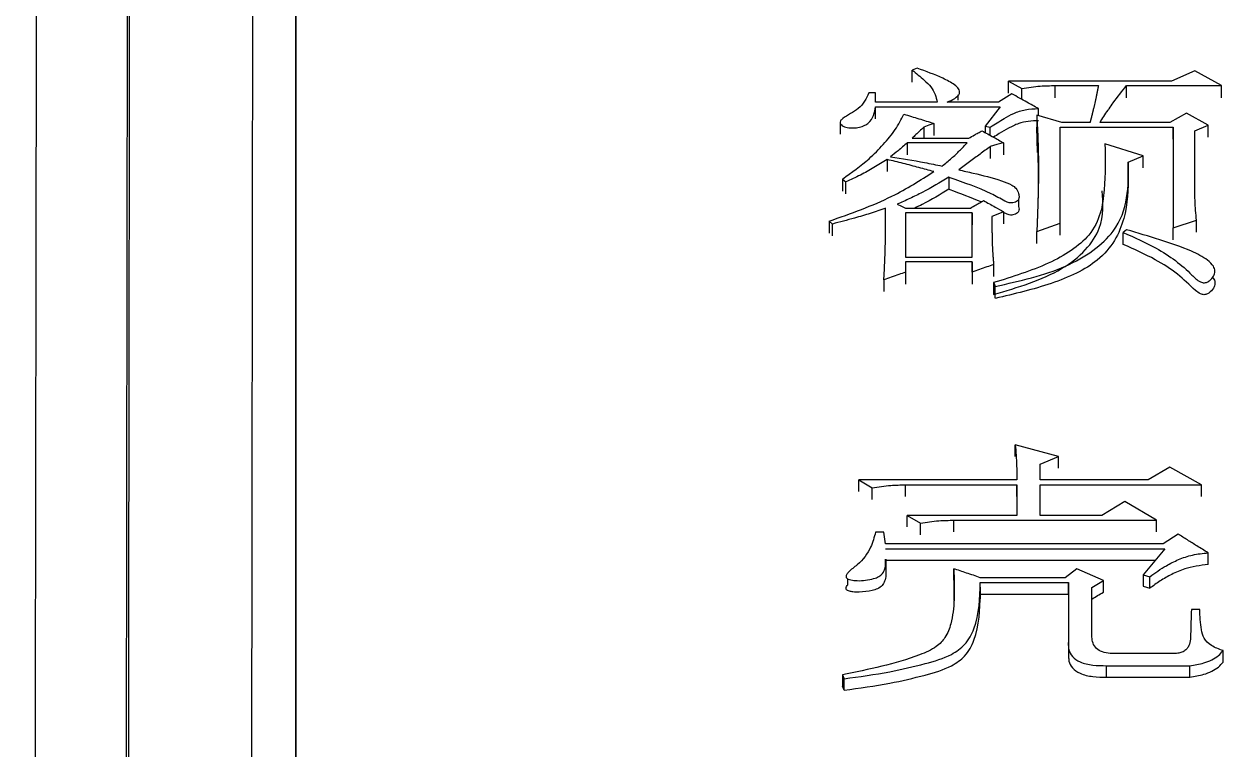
# Model space of a CAD drawing. Header units: millimetres. Extents: x 2016 to 4452, y 736 to 2459.
# Drawn here: x 2581.51 to 2589.31, y 2282.88 to 2287.59 of the extents above; entities that cross this region are included whole.
import ezdxf

# ---------------------------------------------------------------- set-up
doc = ezdxf.new("R2010")
doc.units = ezdxf.units.MM

msp = doc.modelspace()

# ---------------------------------------------------------------- linework, layer by layer
at = {"color": 7, "linetype": 'Continuous', "lineweight": 25}
for p, q in [((2587.3178, 2287.3046), (2587.2854, 2287.2927)), ((2587.2854, 2287.2139), (2587.2854, 2287.2927)), ((2589.1243, 2287.2868), (2588.9729, 2287.2212)), ((2589.2974, 2287.1914), (2589.1243, 2287.2868)), ((2587.9128, 2287.2212), (2587.9993, 2287.1734)), ((2588.9729, 2287.2212), (2587.9128, 2287.2212)), ((2587.9128, 2287.1424), (2587.9128, 2287.2212)), ((2588.2156, 2287.1914), (2588.4969, 2287.1914)), ((2588.2157, 2287.1126), (2588.2156, 2287.1914)), ((2588.6808, 2287.1914), (2589.2974, 2287.1914)), ((2589.2974, 2287.1126), (2589.2974, 2287.1914)), ((2587.0474, 2287.1436), (2587.0041, 2287.1436)), ((2587.0474, 2287.0837), (2587.0474, 2287.1436)), ((2587.5838, 2287.174), (2587.5838, 2287.1759)), ((2587.5838, 2287.0967), (2587.5838, 2287.1316)), ((2587.9344, 2287.1376), (2587.8479, 2287.0837)), ((2587.9993, 2287.1017), (2587.9993, 2287.1734)), ((2587.4476, 2287.0837), (2587.0474, 2287.0837)), ((2587.0474, 2286.9752), (2587.0474, 2287.0538)), ((2587.8479, 2287.0837), (2587.5125, 2287.0837)), ((2587.8587, 2287.0538), (2587.7613, 2286.9277)), ((2588.1075, 2286.9966), (2588.1075, 2287.0418)), ((2586.8164, 2286.9539), (2586.8164, 2286.8749)), ((2588.0967, 2286.9998), (2588.0967, 2286.9208)), ((2588.2589, 2286.9517), (2588.0967, 2286.9998)), ((2588.4428, 2286.9517), (2588.2589, 2286.9517)), ((2588.9621, 2286.9517), (2588.5077, 2286.9517)), ((2589.0702, 2287.0118), (2588.9621, 2286.9517)), ((2589.2108, 2286.9337), (2589.0702, 2287.0118)), ((2587.3611, 2286.9217), (2587.3611, 2286.8494)), ((2587.426, 2286.9457), (2587.426, 2286.8673)), ((2587.7613, 2286.9277), (2587.7613, 2286.8856)), ((2587.7613, 2286.9277), (2587.7938, 2286.9217)), ((2588.102, 2286.7559), (2588.0967, 2286.9208)), ((2588.2481, 2286.9217), (2588.9837, 2286.9217)), ((2588.2481, 2286.2969), (2588.2481, 2286.9217)), ((2588.9837, 2286.9217), (2588.9837, 2286.2663)), ((2588.9837, 2286.8432), (2588.9837, 2286.9217)), ((2589.1243, 2286.8976), (2589.2108, 2286.9337)), ((2589.1243, 2286.5286), (2589.1243, 2286.8976)), ((2589.2108, 2286.8552), (2589.2108, 2286.9337)), ((2587.6423, 2286.8193), (2587.2529, 2286.8193)), ((2587.2529, 2286.8193), (2587.2529, 2286.741)), ((2587.2854, 2286.8494), (2587.6532, 2286.8494)), ((2587.7938, 2286.7951), (2587.7938, 2286.7169)), ((2587.8803, 2286.8193), (2587.8803, 2286.741)), ((2588.789, 2286.7347), (2588.5402, 2286.8132)), ((2588.6916, 2286.6924), (2588.789, 2286.7347)), ((2588.789, 2286.6565), (2588.789, 2286.7347)), ((2587.1231, 2286.7105), (2587.1231, 2286.6324)), ((2588.6916, 2286.6924), (2588.6916, 2286.6142)), ((2586.831, 2286.5833), (2586.8527, 2286.5651)), ((2586.8527, 2286.4871), (2586.8527, 2286.5651)), ((2587.9786, 2286.4061), (2587.9786, 2286.454)), ((2587.2421, 2286.3946), (2587.664, 2286.3946)), ((2587.2421, 2286.3641), (2587.2421, 2286.0761)), ((2587.6748, 2286.3641), (2587.2421, 2286.3641)), ((2587.6748, 2286.0761), (2587.6748, 2286.3641)), ((2587.6748, 2286.3641), (2587.6748, 2286.2863)), ((2587.8803, 2286.3702), (2587.8803, 2286.2924)), ((2586.7445, 2286.3092), (2586.7661, 2286.2908)), ((2586.7445, 2286.3092), (2586.7445, 2286.2311)), ((2586.7661, 2286.2131), (2586.7661, 2286.2908)), ((2587.1123, 2286.3033), (2587.1123, 2286.3164)), ((2587.6748, 2286.0761), (2587.6748, 2286.2859)), ((2588.0967, 2286.2418), (2588.2481, 2286.2969)), ((2588.2481, 2286.2192), (2588.2481, 2286.2969)), ((2588.9837, 2286.2663), (2589.1351, 2286.3152)), ((2588.9837, 2286.1886), (2588.9837, 2286.2663)), ((2589.1351, 2286.2375), (2589.1351, 2286.3152)), ((2588.0967, 2286.1642), (2588.0967, 2286.2418)), ((2588.6591, 2286.1576), (2588.6591, 2286.2356)), ((2587.2421, 2286.0761), (2587.6748, 2286.0761)), ((2587.6748, 2286.0453), (2587.2421, 2286.0453)), ((2587.2421, 2286.0453), (2587.2421, 2285.9776)), ((2587.6748, 2285.9776), (2587.6748, 2286.0453)), ((2587.6748, 2286.0453), (2587.6748, 2285.9679)), ((2587.8154, 2286.0269), (2587.8154, 2285.9495)), ((2589.2411, 2286.0202), (2589.2411, 2286.0224)), ((2587.2421, 2285.9776), (2587.2421, 2285.9002)), ((2587.6748, 2285.9776), (2587.6748, 2285.9002)), ((2587.1015, 2285.9282), (2587.1015, 2285.8509)), ((2587.8262, 2285.8077), (2587.8262, 2285.885)), ((2588.2373, 2284.7784), (2587.9561, 2284.8546)), ((2587.9561, 2284.7785), (2587.9561, 2284.8546)), ((2588.1183, 2284.7276), (2588.2373, 2284.7784)), ((2588.2373, 2284.7024), (2588.2373, 2284.7784)), ((2588.1183, 2284.6258), (2588.1183, 2284.7276)), ((2588.9621, 2284.7085), (2588.8214, 2284.6258)), ((2589.1676, 2284.5939), (2588.9621, 2284.7085)), ((2586.9392, 2284.6258), (2587.0258, 2284.5748)), ((2587.9669, 2284.6258), (2586.9392, 2284.6258)), ((2588.8214, 2284.6258), (2588.1183, 2284.6258)), ((2587.0258, 2284.499), (2587.0258, 2284.5748)), ((2587.2421, 2284.5939), (2587.9669, 2284.5939)), ((2587.2421, 2284.518), (2587.2421, 2284.5939)), ((2587.9669, 2284.5939), (2587.9669, 2284.3957)), ((2587.9669, 2284.5181), (2587.9669, 2284.5939)), ((2588.1183, 2284.5939), (2589.1676, 2284.5939)), ((2588.1183, 2284.3957), (2588.1183, 2284.5939)), ((2589.1676, 2284.5181), (2589.1676, 2284.5939)), ((2588.67, 2284.4853), (2588.5186, 2284.3957)), ((2588.8755, 2284.3637), (2588.67, 2284.4853)), ((2587.2529, 2284.3957), (2587.3395, 2284.3445)), ((2587.9669, 2284.3957), (2587.2529, 2284.3957)), ((2588.5186, 2284.3957), (2588.1183, 2284.3957)), ((2587.3395, 2284.2689), (2587.3395, 2284.3445)), ((2587.5558, 2284.2882), (2587.5558, 2284.3637)), ((2587.5558, 2284.3637), (2588.8755, 2284.3637)), ((2588.8755, 2284.2881), (2588.8755, 2284.3637)), ((2587.1015, 2284.2867), (2587.0474, 2284.2867)), ((2587.1123, 2284.2096), (2587.1015, 2284.2867)), ((2589.0162, 2284.2738), (2588.9188, 2284.2095)), ((2588.9188, 2284.2095), (2587.1123, 2284.2096)), ((2587.1123, 2284.1774), (2588.9296, 2284.1774)), ((2588.9296, 2284.1774), (2588.789, 2284.0096)), ((2589.2109, 2284.0763), (2589.2109, 2284.1516)), ((2588.8665, 2284.102), (2587.1123, 2284.102)), ((2587.1169, 2284.0343), (2587.1169, 2284.11)), ((2586.8655, 2284.02), (2586.8655, 2284.0184)), ((2586.8655, 2283.9825), (2586.8655, 2283.9444)), ((2587.5558, 2283.9732), (2587.5558, 2284.0484)), ((2588.2806, 2283.9902), (2587.7289, 2283.9902)), ((2588.3563, 2284.0484), (2588.2806, 2283.9902)), ((2588.5294, 2283.9708), (2588.3563, 2284.0484)), ((2588.789, 2284.0096), (2588.8323, 2283.9967)), ((2588.789, 2284.0096), (2588.789, 2283.9345)), ((2588.8323, 2283.9216), (2588.8323, 2283.9967)), ((2587.5558, 2283.9732), (2587.5573, 2283.8419)), ((2587.7289, 2283.8829), (2587.7289, 2283.9579)), ((2587.7289, 2283.9579), (2588.3022, 2283.9579)), ((2587.7295, 2283.8529), (2587.7295, 2283.9285)), ((2588.3022, 2283.9579), (2588.3022, 2283.568)), ((2588.3022, 2283.8829), (2588.3022, 2283.9579)), ((2588.4537, 2283.9255), (2588.5294, 2283.9708)), ((2588.4537, 2283.6136), (2588.4537, 2283.9255)), ((2588.5294, 2283.8958), (2588.5294, 2283.9708)), ((2588.789, 2283.9345), (2588.8323, 2283.9216)), ((2587.7289, 2283.8829), (2588.3022, 2283.8829)), ((2588.3022, 2283.8829), (2588.3022, 2283.4934)), ((2589.1568, 2283.7828), (2589.1027, 2283.7828)), ((2588.3022, 2283.548), (2588.3022, 2283.568)), ((2588.3022, 2283.551), (2588.3022, 2283.4764)), ((2589.3082, 2283.4413), (2589.3082, 2283.5157)), ((2588.9837, 2283.4961), (2588.6159, 2283.4961)), ((2586.8311, 2283.3587), (2586.8419, 2283.3325)), ((2588.551, 2283.4176), (2589.0919, 2283.4176)), ((2588.551, 2283.3433), (2588.551, 2283.4176)), ((2589.0919, 2283.3433), (2589.0919, 2283.4176)), ((2586.8419, 2283.2582), (2586.8311, 2283.2844)), ((2586.8419, 2283.2582), (2586.8419, 2283.3325)), ((2588.551, 2283.3433), (2589.0919, 2283.3433))]:
    msp.add_line(p, q, dxfattribs=at)
at = {"color": 7, "linetype": 'Continuous', "lineweight": 25, "flags": 128}
for points in [[(2588.6808, 2287.1126), (2588.6808, 2287.1397), (2588.6808, 2287.1655), (2588.6808, 2287.1914)], [(2587.0474, 2287.0538), (2587.453, 2287.0538), (2587.8587, 2287.0538)], [(2587.426, 2286.9457), (2587.3935, 2286.9337), (2587.3611, 2286.9217)], [(2587.8803, 2286.8193), (2587.8371, 2286.8072), (2587.7938, 2286.7951)], [(2586.831, 2286.5833), (2586.831, 2286.5547), (2586.831, 2286.5298), (2586.831, 2286.5053)], [(2587.5234, 2286.5955), (2587.5234, 2286.5725), (2587.5234, 2286.5496), (2587.5234, 2286.517)], [(2587.188, 2286.419), (2587.2151, 2286.4068), (2587.2421, 2286.3946)], [(2587.8803, 2286.3702), (2587.8425, 2286.355), (2587.8046, 2286.3397)], [(2588.6808, 2286.254), (2588.67, 2286.2448), (2588.6591, 2286.2357)], [(2587.8154, 2285.9097), (2587.8154, 2285.8781), (2587.8154, 2285.8551), (2587.8154, 2285.8324)], [(2586.9392, 2284.5499), (2586.9392, 2284.5688), (2586.9392, 2284.5878), (2586.9392, 2284.6258)], [(2587.2529, 2284.3202), (2587.2529, 2284.339), (2587.2529, 2284.3579), (2587.2529, 2284.3957)], [(2586.8311, 2283.3587), (2586.8311, 2283.3281), (2586.8311, 2283.3062), (2586.8311, 2283.2844)]]:
    msp.add_lwpolyline(points, dxfattribs=at)
at = {"color": 7, "linetype": 'Continuous', "lineweight": 25}
for points, knots in [([(2583.2737, 2302.1156), (2583.2737, 2302.0115), (2583.2737, 2301.4908), (2583.2738, 2300.1239), (2583.2738, 2297.964), (2583.2739, 2295.3456), (2583.2739, 2292.883), (2583.274, 2289.3752), (2583.274, 2286.2323), (2583.274, 2281.9172), (2583.2741, 2277.2301), (2583.2741, 2272.0979), (2583.2742, 2266.6744), (2583.2742, 2262.1157), (2583.2743, 2256.1932), (2583.2743, 2251.2874), (2583.2744, 2244.6085), (2583.2745, 2240.3157), (2583.2746, 2237.3146)], [0, 0, 0, 0, 0.020124, 0.100733, 0.181328, 0.221587, 0.302184, 0.342442, 0.423039, 0.463298, 0.543894, 0.624491, 0.664749, 0.745346, 0.785604, 0.8662, 0.906458, 1, 1, 1, 1]), ([(2583.2741, 2271.0256), (2583.2741, 2272.2103), (2583.2741, 2274.4638), (2583.2741, 2278.5041), (2583.274, 2282.2116), (2583.274, 2286.4463), (2583.274, 2289.5202), (2583.2739, 2292.9324), (2583.2739, 2295.9099), (2583.2738, 2298.2533), (2583.2737, 2300.1937), (2583.2737, 2300.9275), (2583.2736, 2301.4243)], [0, 0, 0, 0, 0.072858, 0.13859, 0.270184, 0.335916, 0.467513, 0.533245, 0.664841, 0.796434, 0.862166, 1, 1, 1, 1]), ([(2581.605, 2301.1675), (2581.6051, 2301.1959), (2581.6055, 2301.2843), (2581.6041, 2300.298), (2581.6012, 2298.2851), (2581.5965, 2295.2224), (2581.5913, 2291.8341), (2581.5862, 2288.4967), (2581.5816, 2285.4271), (2581.576, 2281.7837), (2581.5695, 2277.5129), (2581.5623, 2272.8672), (2581.5545, 2267.9204), (2581.5463, 2262.7501), (2581.5373, 2257.0657), (2581.5274, 2250.8687), (2581.5167, 2244.1849), (2581.5092, 2239.4942), (2581.5054, 2237.1001)], [0, 0, 0, 0, 0.039342, 0.122943, 0.206183, 0.289063, 0.371582, 0.416612, 0.465601, 0.518547, 0.575452, 0.636313, 0.690059, 0.746552, 0.805793, 0.867782, 0.932518, 1, 1, 1, 1]), ([(2582.1103, 2236.9646), (2582.1149, 2240.2638), (2582.124, 2246.8623), (2582.1369, 2256.2924), (2582.149, 2265.173), (2582.16, 2273.3306), (2582.1697, 2280.6311), (2582.178, 2286.9483), (2582.1847, 2292.1726), (2582.1897, 2296.2208), (2582.1925, 2298.6247), (2582.1939, 2299.9382), (2582.1941, 2300.2597), (2582.1942, 2300.4205)], [0, 0, 0, 0, 0.0981345, 0.196269, 0.2944034, 0.3925379, 0.4906723, 0.5888066, 0.686941, 0.7850753, 0.8832097, 0.9416048, 1, 1, 1, 1]), ([(2582.1243, 2236.9159), (2582.1276, 2239.3015), (2582.1341, 2244.0081), (2582.1434, 2250.7574), (2582.152, 2257.1), (2582.16, 2262.9951), (2582.1674, 2268.4257), (2582.1751, 2274.1587), (2582.1828, 2279.9274), (2582.19, 2285.4077), (2582.1958, 2289.8748), (2582.2002, 2293.3977), (2582.2035, 2296.0607), (2582.2057, 2297.96), (2582.207, 2299.191), (2582.2075, 2299.7058), (2582.2075, 2299.8557), (2582.2075, 2299.8805)], [0, 0, 0, 0, 0.07139, 0.140843, 0.208359, 0.273937, 0.337578, 0.399281, 0.488173, 0.572709, 0.652888, 0.72871, 0.800173, 0.867277, 0.930021, 0.988406, 1, 1, 1, 1]), ([(2583.0056, 2299.0975), (2583.0056, 2299.0046), (2583.0055, 2298.8347), (2583.0051, 2298.3871), (2583.0046, 2297.8466), (2583.0038, 2297.1707), (2583.0029, 2296.3631), (2583.0018, 2295.4231), (2583.0005, 2294.3515), (2582.9984, 2292.642), (2582.995, 2289.9558), (2582.9899, 2285.806), (2582.9832, 2280.5897), (2582.9758, 2274.9828), (2582.9682, 2269.3056), (2582.9608, 2263.8385), (2582.9525, 2257.8256), (2582.9435, 2251.278), (2582.9338, 2244.2352), (2582.9269, 2239.2928), (2582.9234, 2236.7788)], [0, 0, 0, 0, 0.037781, 0.069081, 0.100468, 0.131943, 0.163506, 0.195157, 0.226895, 0.258722, 0.330934, 0.408983, 0.49287, 0.582593, 0.645672, 0.711347, 0.779618, 0.850484, 0.923944, 1, 1, 1, 1]), ([(2587.2854, 2287.2927), (2587.3119, 2287.2712), (2587.3553, 2287.2357), (2587.4099, 2287.1838), (2587.4368, 2287.1345), (2587.444, 2287.1006), (2587.4476, 2287.0837)], [0, 0, 0, 0, 0.34464, 0.565757, 0.783533, 1, 1, 1, 1]), ([(2587.5125, 2287.0837), (2587.5299, 2287.0913), (2587.5639, 2287.1061), (2587.5984, 2287.1374), (2587.5914, 2287.1719), (2587.5509, 2287.2054), (2587.4621, 2287.2528), (2587.3752, 2287.284), (2587.3178, 2287.3046)], [0, 0, 0, 0, 0.121652, 0.238643, 0.329835, 0.425879, 0.621221, 1, 1, 1, 1]), ([(2587.9993, 2287.1734), (2588.0391, 2287.1794), (2588.1102, 2287.19), (2588.1834, 2287.1909), (2588.2156, 2287.1914)], [0, 0, 0, 0, 0.558835, 1, 1, 1, 1]), ([(2588.4969, 2287.1914), (2588.4966, 2287.1896), (2588.4959, 2287.1861), (2588.4951, 2287.1817), (2588.4943, 2287.1773), (2588.4936, 2287.1738), (2588.493, 2287.1703), (2588.4923, 2287.1668), (2588.4916, 2287.1633), (2588.4908, 2287.1589), (2588.4901, 2287.1554), (2588.4893, 2287.151), (2588.4885, 2287.1466), (2588.4874, 2287.1414), (2588.4864, 2287.1361), (2588.4854, 2287.1308), (2588.4843, 2287.1256), (2588.4822, 2287.1151), (2588.4774, 2287.0922), (2588.4723, 2287.0695), (2588.4681, 2287.0519), (2588.4664, 2287.0449), (2588.4647, 2287.0379), (2588.4626, 2287.0291), (2588.4608, 2287.0221), (2588.4591, 2287.0151), (2588.4577, 2287.0099), (2588.4566, 2287.0055), (2588.4555, 2287.0011), (2588.4546, 2286.9976), (2588.4537, 2286.9941), (2588.4528, 2286.9906), (2588.4519, 2286.9871), (2588.4508, 2286.9827), (2588.4499, 2286.9792), (2588.4488, 2286.9748), (2588.4479, 2286.9713), (2588.447, 2286.9678), (2588.4461, 2286.9643), (2588.4452, 2286.9608), (2588.444, 2286.9563), (2588.4433, 2286.9536), (2588.4428, 2286.9517)], [0, 0, 0, 0, 0.0219516, 0.0439031, 0.0548788, 0.0768302, 0.0878059, 0.0987817, 0.1207331, 0.1317088, 0.1536602, 0.164636, 0.1865874, 0.2085388, 0.2304903, 0.2524417, 0.2743931, 0.2963446, 0.3841508, 0.5597666, 0.581718, 0.6036694, 0.6475723, 0.6695238, 0.7134267, 0.7353781, 0.7573295, 0.779281, 0.7902567, 0.8122081, 0.8231838, 0.8341595, 0.856111, 0.8670867, 0.8890381, 0.9000138, 0.9219653, 0.932941, 0.9439167, 0.9658681, 0.9768438, 1, 1, 1, 1]), ([(2588.5077, 2286.9517), (2588.525, 2286.9782), (2588.5443, 2287.0079), (2588.5731, 2287.0507), (2588.6101, 2287.1051), (2588.6507, 2287.1546), (2588.6808, 2287.1914)], [0, 0, 0, 0, 0.3251759, 0.3658227, 0.5284141, 1, 1, 1, 1]), ([(2587.0041, 2287.1436), (2586.9864, 2287.1072), (2586.9542, 2287.0415), (2586.8578, 2286.9965), (2586.8163, 2286.963), (2586.8155, 2286.9471), (2586.8238, 2286.935), (2586.8364, 2286.926), (2586.8597, 2286.918), (2586.8933, 2286.9144), (2586.9333, 2286.9179), (2586.9691, 2286.9285), (2587.0124, 2286.9522), (2587.0377, 2286.9976), (2587.0442, 2287.0351), (2587.0474, 2287.0538)], [0, 0, 0, 0, 0.230957, 0.41792, 0.453924, 0.487897, 0.511171, 0.535166, 0.56028, 0.61217, 0.662892, 0.713404, 0.762519, 0.88154, 1, 1, 1, 1]), ([(2588.1075, 2287.0418), (2588.0825, 2287.0556), (2588.0412, 2287.0785), (2587.9835, 2287.1104), (2587.9508, 2287.1285), (2587.9344, 2287.1376)], [0, 0, 0, 0, 0.432628, 0.7163138, 1, 1, 1, 1]), ([(2587.7938, 2286.9217), (2587.8237, 2286.9403), (2587.8731, 2286.971), (2587.945, 2287.0121), (2588.0208, 2287.0384), (2588.0783, 2287.0407), (2588.1075, 2287.0418)], [0, 0, 0, 0, 0.334385, 0.552202, 0.773272, 1, 1, 1, 1]), ([(2586.831, 2286.5833), (2586.8916, 2286.6263), (2586.9908, 2286.6969), (2587.0988, 2286.8077), (2587.1791, 2286.9038), (2587.2139, 2286.9719), (2587.2313, 2287.0058)], [0, 0, 0, 0, 0.34436, 0.564684, 0.783385, 1, 1, 1, 1]), ([(2587.2313, 2287.0058), (2587.2637, 2286.9958), (2587.3286, 2286.9758), (2587.3935, 2286.9558), (2587.426, 2286.9457)], [0, 0, 0, 0, 0.5, 1, 1, 1, 1]), ([(2588.1075, 2286.9627), (2588.0851, 2286.9619), (2588.0407, 2286.9604), (2587.9713, 2286.9451), (2587.9116, 2286.9139), (2587.8584, 2286.8834), (2587.827, 2286.8636), (2587.8147, 2286.8558)], [0, 0, 0, 0, 0.1903016, 0.3781509, 0.6155761, 0.850553, 1, 1, 1, 1]), ([(2588.0967, 2286.9998), (2588.0992, 2286.9435), (2588.1044, 2286.831), (2588.1073, 2286.7036), (2588.1071, 2286.6309), (2588.107, 2286.6132), (2588.107, 2286.6079), (2588.107, 2286.6025), (2588.1069, 2286.5972), (2588.1069, 2286.5919), (2588.1068, 2286.5848), (2588.1067, 2286.5777), (2588.1066, 2286.5706), (2588.1065, 2286.5652), (2588.1065, 2286.5599), (2588.1064, 2286.5546), (2588.1063, 2286.5492), (2588.1062, 2286.5439), (2588.1061, 2286.5368), (2588.106, 2286.5297), (2588.1058, 2286.5226), (2588.1057, 2286.5172), (2588.1056, 2286.5119), (2588.1055, 2286.5065), (2588.1053, 2286.5012), (2588.1052, 2286.4959), (2588.1051, 2286.4905), (2588.105, 2286.4852), (2588.1048, 2286.4781), (2588.1046, 2286.4709), (2588.1044, 2286.4638), (2588.1043, 2286.4585), (2588.1041, 2286.4531), (2588.104, 2286.4478), (2588.1038, 2286.4424), (2588.1036, 2286.4371), (2588.1034, 2286.4299), (2588.1032, 2286.4228), (2588.103, 2286.4157), (2588.1028, 2286.4103), (2588.1026, 2286.405), (2588.1025, 2286.3996), (2588.1023, 2286.3943), (2588.1021, 2286.3889), (2588.1019, 2286.3836), (2588.1017, 2286.3782), (2588.1015, 2286.3711), (2588.1013, 2286.3639), (2588.101, 2286.3568), (2588.1008, 2286.3514), (2588.1006, 2286.346), (2588.1004, 2286.3407), (2588.1002, 2286.3353), (2588.1, 2286.33), (2588.0998, 2286.3228), (2588.0995, 2286.3157), (2588.0992, 2286.3085), (2588.099, 2286.3031), (2588.0988, 2286.2978), (2588.0986, 2286.2924), (2588.0984, 2286.287), (2588.0982, 2286.2817), (2588.098, 2286.2763), (2588.0977, 2286.2691), (2588.0975, 2286.262), (2588.0972, 2286.2548), (2588.0969, 2286.2487), (2588.0968, 2286.2444), (2588.0967, 2286.2418)], [0, 0, 0, 0, 0.2246902, 0.4493888, 0.5055613, 0.5125828, 0.5196044, 0.5266259, 0.5336475, 0.540669, 0.5476905, 0.5617336, 0.5687552, 0.5757767, 0.5827982, 0.5898198, 0.5968413, 0.6038628, 0.6108844, 0.6249275, 0.631949, 0.6389705, 0.6459921, 0.6530136, 0.6600352, 0.6670567, 0.6740782, 0.6810998, 0.6881213, 0.7021644, 0.7091859, 0.7162075, 0.723229, 0.7302506, 0.7372721, 0.7442936, 0.7513152, 0.7653583, 0.7723798, 0.7794013, 0.7864229, 0.7934444, 0.800466, 0.8074875, 0.814509, 0.8215306, 0.8285521, 0.8425952, 0.8496167, 0.8566383, 0.8636598, 0.8706814, 0.8777029, 0.8847244, 0.891746, 0.9057891, 0.9128106, 0.9198321, 0.9268537, 0.9338752, 0.9408967, 0.9479183, 0.9549398, 0.9619614, 0.9760044, 0.983026, 0.9900475, 1, 1, 1, 1]), ([(2587.3611, 2286.9217), (2587.352, 2286.913), (2587.3348, 2286.8966), (2587.3096, 2286.8725), (2587.2934, 2286.8571), (2587.2854, 2286.8494)], [0, 0, 0, 0, 0.361282, 0.680641, 1, 1, 1, 1]), ([(2587.6532, 2286.8494), (2587.6656, 2286.8564), (2587.6863, 2286.8679), (2587.7151, 2286.8839), (2587.7315, 2286.8931), (2587.7397, 2286.8976)], [0, 0, 0, 0, 0.432649, 0.716324, 1, 1, 1, 1]), ([(2587.7397, 2286.8976), (2587.7522, 2286.8907), (2587.7771, 2286.8768), (2587.824, 2286.8507), (2587.8584, 2286.8315), (2587.8803, 2286.8193)], [0, 0, 0, 0, 0.266242, 0.532485, 1, 1, 1, 1]), ([(2587.7938, 2286.8675), (2587.7938, 2286.8683), (2587.7938, 2286.8778), (2587.7938, 2286.8958), (2587.7938, 2286.9131), (2587.7938, 2286.9217)], [0, 0, 0, 0, 0.046124, 0.523062, 1, 1, 1, 1]), ([(2587.2529, 2286.8193), (2587.2431, 2286.8107), (2587.2235, 2286.7934), (2587.1878, 2286.7631), (2587.161, 2286.7417), (2587.1447, 2286.7287)], [0, 0, 0, 0, 0.2809208, 0.5618542, 1, 1, 1, 1]), ([(2587.4801, 2286.6682), (2587.5009, 2286.685), (2587.5411, 2286.7175), (2587.5951, 2286.768), (2587.6266, 2286.8022), (2587.6423, 2286.8193)], [0, 0, 0, 0, 0.349925, 0.674457, 1, 1, 1, 1]), ([(2587.7938, 2286.7951), (2587.7715, 2286.7788), (2587.7261, 2286.7455), (2587.6576, 2286.6951), (2587.6114, 2286.661), (2587.5882, 2286.6439)], [0, 0, 0, 0, 0.32488, 0.66244, 1, 1, 1, 1]), ([(2588.5402, 2286.8132), (2588.5418, 2286.7144), (2588.5449, 2286.517), (2588.493, 2286.2231), (2588.1777, 2286.0214), (2587.9378, 2285.9474), (2587.8154, 2285.9097)], [0, 0, 0, 0, 0.273656, 0.546764, 0.768873, 1, 1, 1, 1]), ([(2587.1447, 2286.7287), (2587.2188, 2286.7167), (2587.3315, 2286.6985), (2587.4421, 2286.6759), (2587.4801, 2286.6682)], [0, 0, 0, 0, 0.65698, 1, 1, 1, 1]), ([(2588.1027, 2286.7581), (2588.104, 2286.7067), (2588.1058, 2286.6318), (2588.1051, 2286.52), (2588.1042, 2286.4638), (2588.1032, 2286.4243), (2588.103, 2286.4154), (2588.1028, 2286.4113)], [0, 0, 0, 0, 0.473463, 0.690195, 0.834332, 0.924078, 1, 1, 1, 1]), ([(2587.1231, 2286.7105), (2587.0945, 2286.6929), (2587.038, 2286.6579), (2586.9496, 2286.6079), (2586.885, 2286.5794), (2586.8527, 2286.5651)], [0, 0, 0, 0, 0.338451, 0.66812, 1, 1, 1, 1]), ([(2587.426, 2286.6318), (2587.3939, 2286.6406), (2587.3277, 2286.6587), (2587.2268, 2286.685), (2587.1577, 2286.702), (2587.1231, 2286.7105)], [0, 0, 0, 0, 0.320379, 0.660141, 1, 1, 1, 1]), ([(2587.5882, 2286.6439), (2587.6196, 2286.6367), (2587.7138, 2286.6151), (2587.8318, 2286.5856), (2587.9267, 2286.5517), (2587.9654, 2286.5217), (2587.9766, 2286.4934), (2587.9824, 2286.4687), (2587.9796, 2286.4521), (2587.9711, 2286.4406), (2587.958, 2286.4327), (2587.9419, 2286.428), (2587.9249, 2286.4272), (2587.9061, 2286.4308), (2587.8645, 2286.4523), (2587.7528, 2286.5172), (2587.6188, 2286.5597), (2587.5262, 2286.5944), (2587.5234, 2286.5955)], [0, 0, 0, 0, 0.09118, 0.273688, 0.348082, 0.385671, 0.439079, 0.473308, 0.494951, 0.511315, 0.527714, 0.54364, 0.558961, 0.57304, 0.596062, 0.704689, 0.991099, 1, 1, 1, 1]), ([(2587.8262, 2285.885), (2587.9856, 2285.9205), (2588.296, 2285.9898), (2588.696, 2286.2779), (2588.6933, 2286.5362), (2588.6916, 2286.6924)], [0, 0, 0, 0, 0.294377, 0.5735664, 1, 1, 1, 1]), ([(2586.7445, 2286.3092), (2586.8862, 2286.3592), (2587.1375, 2286.448), (2587.3384, 2286.576), (2587.426, 2286.6318)], [0, 0, 0, 0, 0.56421, 1, 1, 1, 1]), ([(2587.5234, 2286.5955), (2587.4671, 2286.5618), (2587.3862, 2286.5134), (2587.2709, 2286.457), (2587.2157, 2286.4317), (2587.188, 2286.419)], [0, 0, 0, 0, 0.5323403, 0.7660465, 1, 1, 1, 1]), ([(2588.6916, 2286.6138), (2588.6899, 2286.5182), (2588.6865, 2286.3268), (2588.542, 2286.0528), (2588.1937, 2285.8926), (2587.95, 2285.8361), (2587.8262, 2285.8074)], [0, 0, 0, 0, 0.2714121, 0.5437348, 0.768302, 1, 1, 1, 1]), ([(2587.5234, 2286.517), (2587.4675, 2286.483), (2587.3968, 2286.4401), (2587.3186, 2286.4025), (2587.3022, 2286.3946)], [0, 0, 0, 0, 0.790335, 1, 1, 1, 1]), ([(2587.7349, 2286.4346), (2587.6676, 2286.4614), (2587.5975, 2286.4893), (2587.5262, 2286.5159), (2587.5234, 2286.517)], [0, 0, 0, 0, 0.960262, 1, 1, 1, 1]), ([(2587.8154, 2285.8321), (2587.9738, 2285.8792), (2588.2811, 2285.9707), (2588.539, 2286.2424), (2588.5274, 2286.4257), (2588.5223, 2286.5074)], [0, 0, 0, 0, 0.37073, 0.719298, 1, 1, 1, 1]), ([(2589.1351, 2286.3152), (2589.1333, 2286.3364), (2589.1296, 2286.3788), (2589.1256, 2286.4499), (2589.1248, 2286.4998), (2589.1243, 2286.5286)], [0, 0, 0, 0, 0.29749, 0.594994, 1, 1, 1, 1]), ([(2587.664, 2286.3946), (2587.6765, 2286.4017), (2587.6971, 2286.4133), (2587.726, 2286.4296), (2587.7423, 2286.4388), (2587.7505, 2286.4434)], [0, 0, 0, 0, 0.432649, 0.716324, 1, 1, 1, 1]), ([(2587.7505, 2286.4434), (2587.763, 2286.4364), (2587.788, 2286.4223), (2587.8312, 2286.3979), (2587.862, 2286.3806), (2587.8803, 2286.3702)], [0, 0, 0, 0, 0.2884292, 0.5768584, 1, 1, 1, 1]), ([(2587.978, 2286.4057), (2587.9795, 2286.3996), (2587.9823, 2286.3887), (2587.9796, 2286.3738), (2587.9711, 2286.3623), (2587.9581, 2286.3544), (2587.9419, 2286.3497), (2587.925, 2286.3489), (2587.9062, 2286.3525), (2587.8925, 2286.3595), (2587.8832, 2286.3645), (2587.8803, 2286.3661)], [0, 0, 0, 0, 0.167841, 0.302239, 0.404481, 0.506937, 0.606485, 0.702394, 0.790586, 0.934492, 1, 1, 1, 1]), ([(2587.1123, 2286.3946), (2587.0793, 2286.3828), (2587.0134, 2286.3592), (2586.8973, 2286.3253), (2586.8142, 2286.3034), (2586.7661, 2286.2908)], [0, 0, 0, 0, 0.2966073, 0.5932554, 1, 1, 1, 1]), ([(2587.1015, 2285.9282), (2587.1018, 2285.935), (2587.1025, 2285.9486), (2587.1033, 2285.9657), (2587.104, 2285.9793), (2587.1045, 2285.9895), (2587.1049, 2285.998), (2587.1053, 2286.0065), (2587.1059, 2286.0184), (2587.1066, 2286.0354), (2587.1074, 2286.0524), (2587.108, 2286.0694), (2587.1086, 2286.083), (2587.1092, 2286.0999), (2587.1096, 2286.1135), (2587.1102, 2286.1305), (2587.1105, 2286.144), (2587.1108, 2286.1576), (2587.1111, 2286.1711), (2587.1114, 2286.1847), (2587.1117, 2286.2016), (2587.1118, 2286.2135), (2587.1119, 2286.2253), (2587.112, 2286.2321), (2587.1121, 2286.2405), (2587.1121, 2286.2473), (2587.1122, 2286.254), (2587.1122, 2286.2608), (2587.1123, 2286.2676), (2587.1123, 2286.276), (2587.1123, 2286.2828), (2587.1124, 2286.2912), (2587.1124, 2286.298), (2587.1124, 2286.3064), (2587.1124, 2286.3132), (2587.1124, 2286.3199), (2587.1124, 2286.3267), (2587.1124, 2286.3334), (2587.1124, 2286.3418), (2587.1124, 2286.3486), (2587.1124, 2286.357), (2587.1124, 2286.3629), (2587.1124, 2286.368), (2587.1123, 2286.3713), (2587.1123, 2286.3747), (2587.1123, 2286.3789), (2587.1123, 2286.3823), (2587.1123, 2286.3863), (2587.1123, 2286.3902), (2587.1123, 2286.3931), (2587.1123, 2286.3946)], [0, 0, 0, 0, 0.043584, 0.087168, 0.10896, 0.130753, 0.152545, 0.163441, 0.185233, 0.228817, 0.272401, 0.294193, 0.337777, 0.35957, 0.403154, 0.424946, 0.46853, 0.490322, 0.512114, 0.555698, 0.577491, 0.621075, 0.631971, 0.653763, 0.664659, 0.686451, 0.697347, 0.708243, 0.730035, 0.740931, 0.762723, 0.773619, 0.795412, 0.806308, 0.8281, 0.838996, 0.849892, 0.871684, 0.88258, 0.904372, 0.915268, 0.93706, 0.942508, 0.947956, 0.958852, 0.9643, 0.975196, 0.980644, 0.990322, 1, 1, 1, 1]), ([(2587.8046, 2286.3397), (2587.8045, 2286.3051), (2587.8045, 2286.2683), (2587.8049, 2286.2294), (2587.805, 2286.2229), (2587.8051, 2286.2163), (2587.8052, 2286.2098), (2587.8053, 2286.2044), (2587.8054, 2286.199), (2587.8055, 2286.1947), (2587.8056, 2286.1893), (2587.8058, 2286.1838), (2587.806, 2286.1752), (2587.8063, 2286.1665), (2587.8066, 2286.1578), (2587.8069, 2286.1513), (2587.8071, 2286.1448), (2587.8075, 2286.1361), (2587.8079, 2286.1285), (2587.8083, 2286.1209), (2587.8085, 2286.1165), (2587.8089, 2286.1111), (2587.8092, 2286.1057), (2587.8097, 2286.097), (2587.8104, 2286.0883), (2587.8112, 2286.0774), (2587.8119, 2286.0688), (2587.8127, 2286.0579), (2587.8135, 2286.0492), (2587.8144, 2286.0381), (2587.815, 2286.0314), (2587.8154, 2286.0269)], [0, 0, 0, 0, 0.332695, 0.353489, 0.374282, 0.395075, 0.415869, 0.436662, 0.447059, 0.467852, 0.478249, 0.499042, 0.519836, 0.561422, 0.582216, 0.603009, 0.623803, 0.644596, 0.686183, 0.69658, 0.717373, 0.72777, 0.748563, 0.769356, 0.810943, 0.831737, 0.873323, 0.894117, 0.935704, 0.956497, 1, 1, 1, 1]), ([(2588.6591, 2286.2356), (2588.7324, 2286.2032), (2588.9049, 2286.1269), (2589.0603, 2286.0111), (2589.1394, 2285.9229), (2589.1721, 2285.9099), (2589.1836, 2285.9082), (2589.195, 2285.9092), (2589.2092, 2285.9143), (2589.2293, 2285.9278), (2589.2486, 2285.9519), (2589.2595, 2285.9841), (2589.2458, 2286.0213), (2589.1963, 2286.0681), (2589.0791, 2286.1292), (2588.8964, 2286.1894), (2588.7528, 2286.2324), (2588.6808, 2286.254)], [0, 0, 0, 0, 0.163724, 0.385241, 0.440262, 0.448909, 0.455116, 0.461357, 0.469621, 0.484499, 0.514444, 0.547094, 0.577932, 0.622921, 0.7083, 0.85364, 1, 1, 1, 1]), ([(2589.2403, 2285.9439), (2589.2417, 2285.9425), (2589.2511, 2285.9329), (2589.2578, 2285.9113), (2589.252, 2285.8795), (2589.2331, 2285.8535), (2589.2111, 2285.8376), (2589.1962, 2285.832), (2589.1848, 2285.8305), (2589.1723, 2285.8322), (2589.1518, 2285.8403), (2589.0968, 2285.8856), (2589.0173, 2285.9677), (2588.8581, 2286.0697), (2588.7304, 2286.1262), (2588.6591, 2286.1576)], [0, 0, 0, 0, 0.008144, 0.056335, 0.10468, 0.166294, 0.195487, 0.207762, 0.22017, 0.230769, 0.247104, 0.294712, 0.510537, 0.727046, 1, 1, 1, 1]), ([(2587.8154, 2286.0269), (2587.8007, 2286.0217), (2587.7699, 2286.0109), (2587.7231, 2285.9945), (2587.6909, 2285.9832), (2587.6748, 2285.9776)], [0, 0, 0, 0, 0.313727, 0.656864, 1, 1, 1, 1]), ([(2587.2421, 2285.9776), (2587.2274, 2285.9724), (2587.1966, 2285.9616), (2587.1497, 2285.9451), (2587.1176, 2285.9339), (2587.1015, 2285.9282)], [0, 0, 0, 0, 0.313727, 0.656864, 1, 1, 1, 1]), ([(2587.8154, 2285.9097), (2587.8172, 2285.9055), (2587.8208, 2285.8973), (2587.8244, 2285.8891), (2587.8262, 2285.885)], [0, 0, 0, 0, 0.499988, 1, 1, 1, 1]), ([(2587.9561, 2284.8546), (2587.9582, 2284.8321), (2587.9625, 2284.787), (2587.966, 2284.7108), (2587.9665, 2284.6569), (2587.9669, 2284.6258)], [0, 0, 0, 0, 0.296184, 0.592391, 1, 1, 1, 1]), ([(2587.0258, 2284.5748), (2587.0655, 2284.5811), (2587.1367, 2284.5925), (2587.2098, 2284.5935), (2587.2421, 2284.5939)], [0, 0, 0, 0, 0.558835, 1, 1, 1, 1]), ([(2587.3395, 2284.3445), (2587.3792, 2284.3508), (2587.4504, 2284.3623), (2587.5235, 2284.3633), (2587.5558, 2284.3637)], [0, 0, 0, 0, 0.558835, 1, 1, 1, 1]), ([(2587.0474, 2284.2867), (2587.0384, 2284.2534), (2587.018, 2284.1784), (2586.9539, 2284.0885), (2586.88, 2284.0384), (2586.8591, 2284.0118), (2586.8545, 2283.9998), (2586.8548, 2283.992), (2586.8599, 2283.9853), (2586.8701, 2283.9793), (2586.8925, 2283.9727), (2586.9497, 2283.9682), (2587.0145, 2283.9756), (2587.0698, 2283.9965), (2587.0965, 2284.0192), (2587.1138, 2284.058), (2587.1121, 2284.0892), (2587.111, 2284.1097)], [0, 0, 0, 0, 0.1701879, 0.3838773, 0.4848719, 0.5181359, 0.532323, 0.5466703, 0.5562583, 0.5687334, 0.5910321, 0.6364895, 0.7572649, 0.8007855, 0.8443041, 0.8976416, 1, 1, 1, 1]), ([(2589.2109, 2284.1516), (2589.1865, 2284.1669), (2589.1419, 2284.1949), (2589.077, 2284.2357), (2589.0364, 2284.2611), (2589.0162, 2284.2738)], [0, 0, 0, 0, 0.375031, 0.687515, 1, 1, 1, 1]), ([(2588.8323, 2283.9967), (2588.8668, 2284.0214), (2588.9239, 2284.0623), (2589.018, 2284.1094), (2589.1088, 2284.1413), (2589.1767, 2284.1481), (2589.2109, 2284.1516)], [0, 0, 0, 0, 0.3332308, 0.5520954, 0.7744581, 1, 1, 1, 1]), ([(2589.2109, 2284.0763), (2589.1585, 2284.0693), (2589.0729, 2284.058), (2588.9737, 2284.0126), (2588.8982, 2283.9701), (2588.8542, 2283.9377), (2588.8323, 2283.9216)], [0, 0, 0, 0, 0.3464836, 0.5669547, 0.7845718, 1, 1, 1, 1]), ([(2587.5558, 2284.0484), (2587.5584, 2283.9815), (2587.5631, 2283.8619), (2587.5464, 2283.7112), (2587.5095, 2283.6063), (2587.4412, 2283.5329), (2587.2195, 2283.4367), (2587.0034, 2283.3933), (2586.8311, 2283.3587)], [0, 0, 0, 0, 0.208188, 0.372019, 0.466812, 0.538301, 0.631663, 1, 1, 1, 1]), ([(2587.114, 2284.0343), (2587.1146, 2284.0248), (2587.1161, 2284.0023), (2587.1084, 2283.9703), (2587.0926, 2283.9389), (2587.0627, 2283.9172), (2587.0109, 2283.9019), (2586.9558, 2283.895), (2586.9057, 2283.8959), (2586.88, 2283.901), (2586.8663, 2283.9061), (2586.8583, 2283.9118), (2586.8546, 2283.9182), (2586.8551, 2283.9277), (2586.8588, 2283.9369), (2586.8648, 2283.9423), (2586.8666, 2283.9439)], [0, 0, 0, 0, 0.095266, 0.223884, 0.321828, 0.420683, 0.505255, 0.691393, 0.784602, 0.831831, 0.866417, 0.887089, 0.907953, 0.933031, 0.980131, 1, 1, 1, 1]), ([(2587.7289, 2283.9902), (2587.7139, 2283.9953), (2587.6839, 2284.0054), (2587.6262, 2284.0248), (2587.5835, 2284.0391), (2587.5558, 2284.0484)], [0, 0, 0, 0, 0.2600044, 0.5200088, 1, 1, 1, 1]), ([(2586.8419, 2283.3325), (2586.9419, 2283.3462), (2587.1212, 2283.371), (2587.3545, 2283.4248), (2587.5293, 2283.4764), (2587.6422, 2283.5585), (2587.7222, 2283.7195), (2587.7261, 2283.8571), (2587.7289, 2283.9579)], [0, 0, 0, 0, 0.205, 0.367779, 0.497733, 0.583522, 0.695132, 1, 1, 1, 1]), ([(2586.8419, 2283.2582), (2586.9419, 2283.272), (2587.1212, 2283.2967), (2587.3546, 2283.3504), (2587.5293, 2283.4019), (2587.6422, 2283.484), (2587.7222, 2283.6448), (2587.7261, 2283.7822), (2587.7289, 2283.8829)], [0, 0, 0, 0, 0.205133, 0.367965, 0.498041, 0.58382, 0.695352, 1, 1, 1, 1]), ([(2588.4537, 2283.8505), (2588.4663, 2283.8581), (2588.4915, 2283.8732), (2588.5168, 2283.8882), (2588.5294, 2283.8958)], [0, 0, 0, 0, 0.499999, 1, 1, 1, 1]), ([(2589.1027, 2283.7828), (2589.1005, 2283.7297), (2589.0971, 2283.6489), (2589.0969, 2283.5572), (2589.0671, 2283.5189), (2589.043, 2283.5045), (2589.0135, 2283.4971), (2588.9937, 2283.4965), (2588.9837, 2283.4961)], [0, 0, 0, 0, 0.492006, 0.747357, 0.812482, 0.879737, 0.939347, 1, 1, 1, 1]), ([(2589.3082, 2283.5157), (2589.2816, 2283.5253), (2589.2293, 2283.544), (2589.1808, 2283.5951), (2589.1611, 2283.6764), (2589.1586, 2283.739), (2589.1568, 2283.7828)], [0, 0, 0, 0, 0.1956589, 0.3829548, 0.5671446, 1, 1, 1, 1]), ([(2588.6159, 2283.4961), (2588.5976, 2283.496), (2588.5612, 2283.4958), (2588.5099, 2283.5093), (2588.4595, 2283.5482), (2588.4561, 2283.5868), (2588.4537, 2283.6136)], [0, 0, 0, 0, 0.19814, 0.3923, 0.578456, 1, 1, 1, 1]), ([(2588.3022, 2283.568), (2588.3022, 2283.5525), (2588.3022, 2283.5214), (2588.3242, 2283.4753), (2588.3789, 2283.4365), (2588.4611, 2283.4179), (2588.5209, 2283.4177), (2588.551, 2283.4176)], [0, 0, 0, 0, 0.177785, 0.356958, 0.541697, 0.768829, 1, 1, 1, 1]), ([(2589.0919, 2283.4176), (2589.1229, 2283.4225), (2589.1737, 2283.4304), (2589.2362, 2283.4544), (2589.2804, 2283.4814), (2589.299, 2283.5044), (2589.3082, 2283.5157)], [0, 0, 0, 0, 0.349141, 0.571236, 0.788179, 1, 1, 1, 1]), ([(2588.3035, 2283.4765), (2588.3037, 2283.4667), (2588.3041, 2283.4414), (2588.3244, 2283.4009), (2588.3788, 2283.3621), (2588.4611, 2283.3436), (2588.5209, 2283.3434), (2588.551, 2283.3433)], [0, 0, 0, 0, 0.120477, 0.312003, 0.509571, 0.752605, 1, 1, 1, 1]), ([(2589.0919, 2283.3433), (2589.1229, 2283.3481), (2589.1737, 2283.3561), (2589.2362, 2283.38), (2589.2804, 2283.407), (2589.299, 2283.4299), (2589.3082, 2283.4413)], [0, 0, 0, 0, 0.349259, 0.57138, 0.788286, 1, 1, 1, 1])]:
    msp.add_open_spline(points, degree=3, knots=knots, dxfattribs=at)

doc.saveas('drawing.dxf')
